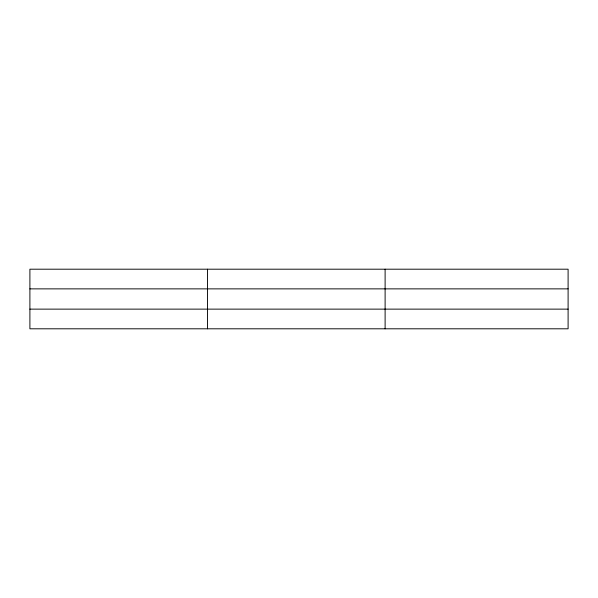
<?xml version="1.0" encoding="UTF-8"?>
<svg xmlns="http://www.w3.org/2000/svg" width="598" height="598" viewBox="0 0 598 598"><rect width="100%" height="100%" fill="white"/><g stroke="black" fill="none" stroke-linecap="round" stroke-linejoin="round"><path stroke-width="0.9" d="M207.506 328.803L207.506 269.197M385.112 328.803L385.112 269.197M568.1 288.871L568.1 269.197L29.9 269.197L29.9 328.803L568.1 328.803L568.1 288.871L29.9 288.871M29.9 309.129L568.1 309.129"/></g></svg>
